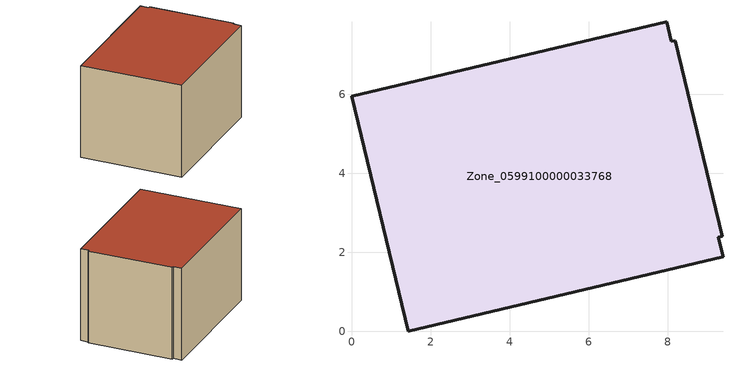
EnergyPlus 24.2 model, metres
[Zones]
Zone_0599100000033768
 floor ground (C_G): 7.97,7.83 8.09,7.34 8.19,7.35 9.37,2.41 9.28,2.38 9.39,1.89 1.43,0 0,5.95 z0
 wall outside (C_F): 1.43,0 9.39,1.89 9.28,2.38 9.37,2.41 8.19,7.35 8.09,7.34 7.97,7.83 0,5.95 1.43,0 z0:5.66
 roof outside (C_R): 8.09,7.34 7.97,7.83 0,5.95 1.43,0 9.39,1.89 9.28,2.38 9.37,2.41 8.19,7.35 z5.66
[BUILDING]
Pand.0599100000033768: North Axis=0; Terrain=City; Loads Convergence Tolerance Value=0.04; Temperature Convergence Tolerance Value=0.4; Solar Distribution=FullExterior; Maximum Number of Warmup Days=25; Minimum Number of Warmup Days=1
[Site:Location]
Rotterdam.The.Hague.AP_ZH_NLD Design_Conditions: Latitude=51.96; Longitude=4.45; Time Zone=1; Elevation=-4.5
[SITE:GROUNDTEMPERATURE:BUILDINGSURFACE]
18, 18, 18, 18, 18, 18, 18, 18, 18, 18, 18, 18
[MATERIAL] Thermal Absorptance=0.9; Solar Absorptance=0.7; Visible Absorptance=0.7
Name | Roughness | Thickness | Conductivity | Density | Specific Heat
G.TI.1965-1974 | MediumSmooth | 0.15 | 0.882353 | 540 | 1210
F.TI.1965-1974 | Rough | 0.3 | 0.697674 | 1920 | 840
R.TI.1965-1974 | MediumRough | 0.2 | 0.232558 | 1500 | 1000
[CONSTRUCTION]
C_G: G.TI.1965-1974
C_F: F.TI.1965-1974
C_R: R.TI.1965-1974
[ZONE]
Zone_0599100000033768: Type=1; Multiplier=1; Ceiling Height=Autocalculate; Volume=Autocalculate; Floor Area=autocalculate; Part of Total Floor Area=Yes
[ZONEINFILTRATION:DESIGNFLOWRATE]
Infil_Zone_0599100000033768: Zone or ZoneList or Space or SpaceList=Zone_0599100000033768; Schedule=AlwaysOn; Design Flow Rate Calculation Method=Flow/Area; Flow Rate per Floor Area=0.003; Constant Term Coefficient=1; Temperature Term Coefficient=0; Velocity Term Coefficient=0; Velocity Squared Term Coefficient=0
[HVACTEMPLATE:ZONE:IDEALLOADSAIRSYSTEM]
Zone_0599100000033768: Maximum Heating Supply Air Temperature=50; Minimum Cooling Supply Air Temperature=13; Maximum Heating Supply Air Humidity Ratio=0.0156; Minimum Cooling Supply Air Humidity Ratio=0.0077; Heating Limit=NoLimit; Cooling Limit=NoLimit; Dehumidification Control Type=ConstantSensibleHeatRatio; Cooling Sensible Heat Ratio=0.7; Dehumidification Setpoint=60; Humidification Control Type=None; Humidification Setpoint=30; Outdoor Air Method=None; Outdoor Air Flow Rate per Person=0.00944; Outdoor Air Flow Rate per Zone Floor Area=0; Outdoor Air Flow Rate per Zone=0; Demand Controlled Ventilation Type=None; Outdoor Air Economizer Type=NoEconomizer; Heat Recovery Type=None; Sensible Heat Recovery Effectiveness=0.7; Latent Heat Recovery Effectiveness=0.65
[ZONECONTROL:THERMOSTAT]
ThermostatControl_Zone_0599100000033768: Zone or ZoneList=Zone_0599100000033768; Control Type Schedule=DualSetpointControlType; Control 1=Thermostat_Zone_0599100000033768; Temperature Difference Between Cutout And Setpoint=0
[THERMOSTATSETPOINT:DUALSETPOINT]
Thermostat_Zone_0599100000033768: Heating Setpoint Temperature Schedule=HeatingSetpoint_Zone_0599100000033768; Cooling Setpoint Temperature Schedule=CoolingSetpoint_Zone_0599100000033768
[SCHEDULE:COMPACT]
HeatingSetpoint_Zone_0599100000033768: Through: 12/31, For: AllDays, Until: 24:00, 21
CoolingSetpoint_Zone_0599100000033768: Through: 12/31, For: AllDays, Until: 24:00, 24
DualSetpointControlType: Through: 12/31, For: AllDays, Until: 24:00, 4
AlwaysOn: Through: 12/31, For: AllDays, Until: 24:00, 1
